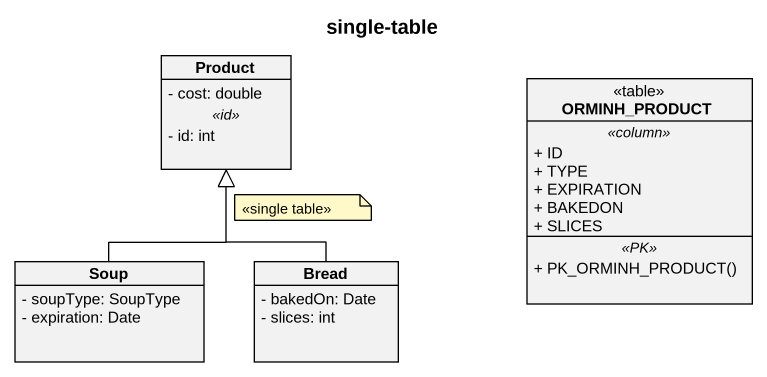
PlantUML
@startuml
title single-table
hide circle
hide empty members
skinparam classAttributeIconSize 0
class Product {
  - cost: double
  .. <<id>> ..
  - id: int
}
class ORMINH_PRODUCT <<table>> {
  .. <<column>> ..
  + ID
  + TYPE
  + EXPIRATION
  + BAKEDON
  + SLICES
  .. <<PK>> ..
  + PK_ORMINH_PRODUCT()
}
class Soup {
  - soupType: SoupType
  - expiration: Date
}
class Bread {
  - bakedOn: Date
  - slices: int
}
Soup -up-|> Product
Bread -up-|> Product
note as N1
  <<single table>>
end note
@enduml
